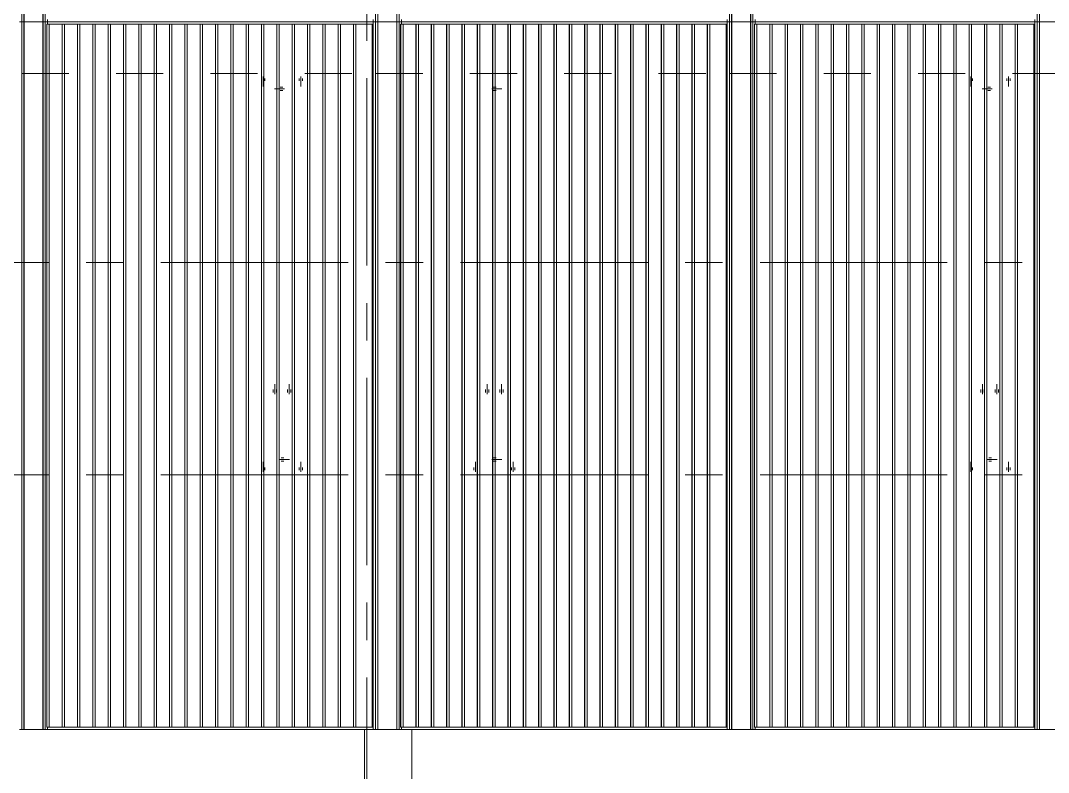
# Model space of a CAD drawing. Header units: millimetres. Extents: x -220592 to 404889, y -217665 to 38245.
# Drawn here: x -819.54 to -775.97, y -1504.52 to -1472.65 of the extents above; entities that cross this region are included whole.
import ezdxf

# ---------------------------------------------------------------- set-up
doc = ezdxf.new("R2010")
doc.units = ezdxf.units.MM
doc.linetypes.add('XKITLINE00', pattern=[0])
doc.linetypes.add('XKITLINE02', pattern=[4, 2, -2])
doc.layers.add('000 - 0_HIDE_OBJ_FRAMING_DEF_SUB_1', color=7, linetype='Continuous')
for name, color, linetype, lineweight in [('Bolt', 7, 'Continuous', 0), ('Part', 7, 'Continuous', 0), ('S-GRID', 7, 'Continuous', 0)]:
    doc.layers.add(name, color=color, linetype=linetype, lineweight=lineweight)

# ---------------------------------------------------------------- blocks, each defined once
blk = doc.blocks.new('*A5171')
at = {"layer": 'S-GRID', "color": 7, "linetype": 'XKITLINE00', "lineweight": 0}
for p, q in [((-15.182288, -73.823645), (-7.244788, -73.823645)), ((-5.657288, -73.823645), (-4.069788, -73.823645)), ((-2.482288, -73.823645), (5.455212, -73.823645)), ((7.042712, -73.823645), (8.630212, -73.823645)), ((10.217712, -73.823645), (18.155212, -73.823645)), ((19.742712, -73.823645), (21.330212, -73.823645)), ((22.917712, -73.823645), (30.855212, -73.823645)), ((32.442712, -73.823645), (34.030212, -73.823645))]:
    blk.add_line(p, q, dxfattribs=at)
blk = doc.blocks.new('*A5172')
at = {"layer": 'S-GRID', "color": 7, "linetype": 'XKITLINE00', "lineweight": 0}
for p, q in [((-15.182288, -82.823645), (-7.244788, -82.823645)), ((-5.657288, -82.823645), (-4.069788, -82.823645)), ((-2.482288, -82.823645), (5.455212, -82.823645)), ((7.042712, -82.823645), (8.630212, -82.823645)), ((10.217712, -82.823645), (18.155212, -82.823645)), ((19.742712, -82.823645), (21.330212, -82.823645)), ((22.917712, -82.823645), (30.855212, -82.823645)), ((32.442712, -82.823645), (34.030212, -82.823645))]:
    blk.add_line(p, q, dxfattribs=at)
blk = doc.blocks.new('*A5177')
at = {"layer": 'S-GRID', "color": 7, "linetype": 'XKITLINE00', "lineweight": 0}
for p, q in [((6.250232, -64.432145), (6.250232, -62.844645)), ((6.250232, -73.957145), (6.250232, -66.019645)), ((6.250232, -77.132145), (6.250232, -75.544645)), ((6.250232, -86.657145), (6.250232, -78.719645)), ((6.250232, -89.832145), (6.250232, -88.244645)), ((6.250232, -99.357145), (6.250232, -91.419645))]:
    blk.add_line(p, q, dxfattribs=at)
blk = doc.blocks.new('*A5187')
at = {"layer": 'Part', "color": 7, "linetype": 'XKITLINE00', "lineweight": 0}
for p, q in [((-8.384438, -82.823645), (-8.384195, -82.823645)), ((6.615562, -82.823645), (6.615805, -82.823645)), ((21.615562, -82.823645), (21.615805, -82.823645)), ((34.665362, -82.823645), (34.665605, -82.823645)), ((-8.384438, -85.323645), (-8.384195, -85.323645)), ((6.615562, -85.323645), (6.615805, -85.323645)), ((21.615562, -85.323645), (21.615805, -85.323645)), ((34.665362, -85.323645), (34.665605, -85.323645))]:
    blk.add_line(p, q, dxfattribs=at)
blk = doc.blocks.new('*A5188')
at = {"layer": '000 - 0_HIDE_OBJ_FRAMING_DEF_SUB_1', "color": 7, "linetype": 'XKITLINE02', "lineweight": 0}
for p, q in [((-23.3843, -65.823645), (-8.384438, -65.823645)), ((-8.384195, -65.823645), (6.615562, -65.823645)), ((6.615805, -65.823645), (21.615562, -65.823645)), ((21.615805, -65.823645), (34.665362, -65.823645)), ((34.665605, -65.823645), (47.400191, -65.823645))]:
    blk.add_line(p, q, dxfattribs=at)
at = {"layer": '000 - 0_HIDE_OBJ_FRAMING_DEF_SUB_1', "color": 7, "linetype": 'XKITLINE00', "lineweight": 0}
for p, q in [((-8.384438, -65.823645), (-8.384195, -65.823645)), ((6.615562, -65.823645), (6.615805, -65.823645)), ((21.615562, -65.823645), (21.615805, -65.823645)), ((34.665362, -65.823645), (34.665605, -65.823645))]:
    blk.add_line(p, q, dxfattribs=at)
blk = doc.blocks.new('*A5194')
at = {"layer": '000 - 0_HIDE_OBJ_FRAMING_DEF_SUB_1', "color": 7, "linetype": 'XKITLINE00', "lineweight": 0}
for p, q in [((6.150232, -124.823645), (6.150232, -93.623645)), ((8.150232, -124.823645), (8.150232, -93.623645))]:
    blk.add_line(p, q, dxfattribs=at)
blk = doc.blocks.new('*A5200')
at = {"layer": 'Part', "color": 7, "linetype": 'XKITLINE00', "lineweight": 0}
for p, q in [((-8.384438, -82.823645), (-8.384195, -82.823645)), ((6.615562, -82.823645), (6.615805, -82.823645)), ((21.615562, -82.823645), (21.615805, -82.823645)), ((34.665362, -82.823645), (34.665605, -82.823645)), ((-8.384438, -91.823645), (-8.384195, -91.823645)), ((6.615562, -91.823645), (6.615805, -91.823645)), ((21.615562, -91.823645), (21.615805, -91.823645)), ((34.665362, -91.823645), (34.665605, -91.823645))]:
    blk.add_line(p, q, dxfattribs=at)
blk = doc.blocks.new('*A5996')
at = {"layer": 'Part', "color": 7, "linetype": 'XKITLINE00', "lineweight": 0}
for p, q in [((-2.119649, -63.723645), (-1.467181, -63.723645)), ((-2.119649, -63.723645), (-2.119649, -93.523645)), ((-2.117181, -93.523645), (-2.117181, -63.723645)), ((-2.01803, -93.523645), (-2.01803, -63.723645)), ((-2.119649, -93.523645), (-1.469649, -93.523645))]:
    blk.add_line(p, q, dxfattribs=at)
blk = doc.blocks.new('*A5997')
at = {"layer": 'Part', "color": 7, "linetype": 'XKITLINE00', "lineweight": 0}
for p, q in [((-2.769649, -63.723645), (-2.117181, -63.723645)), ((-2.769649, -63.723645), (-2.769649, -93.523645)), ((-2.767181, -93.523645), (-2.767181, -63.723645)), ((-2.66803, -93.523645), (-2.66803, -63.723645)), ((-2.769649, -93.523645), (-2.119649, -93.523645))]:
    blk.add_line(p, q, dxfattribs=at)
blk = doc.blocks.new('*A5998')
at = {"layer": 'Part', "color": 7, "linetype": 'XKITLINE00', "lineweight": 0}
for p, q in [((-3.419649, -63.723645), (-2.767181, -63.723645)), ((-3.419649, -63.723645), (-3.419649, -93.523645)), ((-3.417181, -93.523645), (-3.417181, -63.723645)), ((-3.31803, -93.523645), (-3.31803, -63.723645)), ((-3.419649, -93.523645), (-2.769649, -93.523645))]:
    blk.add_line(p, q, dxfattribs=at)
blk = doc.blocks.new('*A5999')
at = {"layer": 'Part', "color": 7, "linetype": 'XKITLINE00', "lineweight": 0}
for p, q in [((-4.069649, -63.723645), (-3.417181, -63.723645)), ((-4.069649, -63.723645), (-4.069649, -93.523645)), ((-4.067181, -93.523645), (-4.067181, -63.723645)), ((-3.96803, -93.523645), (-3.96803, -63.723645)), ((-4.069649, -93.523645), (-3.419649, -93.523645))]:
    blk.add_line(p, q, dxfattribs=at)
blk = doc.blocks.new('*A6000')
at = {"layer": 'Part', "color": 7, "linetype": 'XKITLINE00', "lineweight": 0}
for p, q in [((-4.719649, -63.723645), (-4.067181, -63.723645)), ((-4.719649, -63.723645), (-4.719649, -93.523645)), ((-4.717181, -93.523645), (-4.717181, -63.723645)), ((-4.61803, -93.523645), (-4.61803, -63.723645)), ((-4.719649, -93.523645), (-4.069649, -93.523645))]:
    blk.add_line(p, q, dxfattribs=at)
blk = doc.blocks.new('*A6001')
at = {"layer": 'Part', "color": 7, "linetype": 'XKITLINE00', "lineweight": 0}
for p, q in [((-5.369649, -63.723645), (-4.717181, -63.723645)), ((-5.369649, -63.723645), (-5.369649, -93.523645)), ((-5.367181, -93.523645), (-5.367181, -63.723645)), ((-5.26803, -93.523645), (-5.26803, -63.723645)), ((-5.369649, -93.523645), (-4.719649, -93.523645))]:
    blk.add_line(p, q, dxfattribs=at)
blk = doc.blocks.new('*A6002')
at = {"layer": 'Part', "color": 7, "linetype": 'XKITLINE00', "lineweight": 0}
for p, q in [((-6.019649, -63.723645), (-5.367181, -63.723645)), ((-6.019649, -63.723645), (-6.019649, -93.523645)), ((-6.017181, -93.523645), (-6.017181, -63.723645)), ((-5.91803, -93.523645), (-5.91803, -63.723645)), ((-6.019649, -93.523645), (-5.369649, -93.523645))]:
    blk.add_line(p, q, dxfattribs=at)
blk = doc.blocks.new('*A6003')
at = {"layer": 'Part', "color": 7, "linetype": 'XKITLINE00', "lineweight": 0}
for p, q in [((-6.669649, -63.723645), (-6.017181, -63.723645)), ((-6.669649, -63.723645), (-6.669649, -93.523645)), ((-6.667181, -93.523645), (-6.667181, -63.723645)), ((-6.56803, -93.523645), (-6.56803, -63.723645)), ((-6.669649, -93.523645), (-6.019649, -93.523645))]:
    blk.add_line(p, q, dxfattribs=at)
blk = doc.blocks.new('*A6004')
at = {"layer": 'Part', "color": 7, "linetype": 'XKITLINE00', "lineweight": 0}
for p, q in [((-7.319649, -63.723645), (-6.667181, -63.723645)), ((-7.319649, -63.723645), (-7.319649, -93.523645)), ((-7.317181, -93.523645), (-7.317181, -63.723645)), ((-7.21803, -93.523645), (-7.21803, -63.723645)), ((-7.319649, -93.523645), (-6.669649, -93.523645))]:
    blk.add_line(p, q, dxfattribs=at)
blk = doc.blocks.new('*A6006')
at = {"layer": 'Part', "color": 7, "linetype": 'XKITLINE00', "lineweight": 0}
for p, q in [((-1.469649, -63.723645), (-0.817181, -63.723645)), ((-1.469649, -63.723645), (-1.469649, -93.523645)), ((-1.467181, -93.523645), (-1.467181, -63.723645)), ((-1.36803, -93.523645), (-1.36803, -63.723645)), ((-1.469649, -93.523645), (-0.819649, -93.523645))]:
    blk.add_line(p, q, dxfattribs=at)
blk = doc.blocks.new('*A6007')
at = {"layer": 'Part', "color": 7, "linetype": 'XKITLINE00', "lineweight": 0}
for p, q in [((-0.819649, -63.723645), (-0.167181, -63.723645)), ((-0.819649, -63.723645), (-0.819649, -93.523645)), ((-0.817181, -93.523645), (-0.817181, -63.723645)), ((-0.71803, -93.523645), (-0.71803, -63.723645)), ((-0.819649, -93.523645), (-0.169649, -93.523645))]:
    blk.add_line(p, q, dxfattribs=at)
blk = doc.blocks.new('*A6008')
at = {"layer": 'Part', "color": 7, "linetype": 'XKITLINE00', "lineweight": 0}
for p, q in [((-0.169649, -63.723645), (0.482819, -63.723645)), ((-0.169649, -63.723645), (-0.169649, -93.523645)), ((-0.167181, -93.523645), (-0.167181, -63.723645)), ((-0.06803, -93.523645), (-0.06803, -63.723645)), ((-0.169649, -93.523645), (0.480351, -93.523645))]:
    blk.add_line(p, q, dxfattribs=at)
blk = doc.blocks.new('*A6009')
at = {"layer": 'Part', "color": 7, "linetype": 'XKITLINE00', "lineweight": 0}
for p, q in [((0.480351, -63.723645), (1.132819, -63.723645)), ((0.480351, -63.723645), (0.480351, -93.523645)), ((0.482819, -93.523645), (0.482819, -63.723645)), ((0.58197, -93.523645), (0.58197, -63.723645)), ((0.480351, -93.523645), (1.130351, -93.523645))]:
    blk.add_line(p, q, dxfattribs=at)
blk = doc.blocks.new('*A6010')
at = {"layer": 'Part', "color": 7, "linetype": 'XKITLINE00', "lineweight": 0}
for p, q in [((1.130351, -63.723645), (1.782819, -63.723645)), ((1.130351, -63.723645), (1.130351, -93.523645)), ((1.132819, -93.523645), (1.132819, -63.723645)), ((1.23197, -93.523645), (1.23197, -63.723645)), ((1.130351, -93.523645), (1.780351, -93.523645))]:
    blk.add_line(p, q, dxfattribs=at)
blk = doc.blocks.new('*A6011')
at = {"layer": 'Part', "color": 7, "linetype": 'XKITLINE00', "lineweight": 0}
for p, q in [((1.780351, -63.723645), (2.432819, -63.723645)), ((1.780351, -63.723645), (1.780351, -93.523645)), ((1.782819, -93.523645), (1.782819, -63.723645)), ((1.88197, -93.523645), (1.88197, -63.723645)), ((1.780351, -93.523645), (2.430351, -93.523645))]:
    blk.add_line(p, q, dxfattribs=at)
blk = doc.blocks.new('*A6012')
at = {"layer": 'Part', "color": 7, "linetype": 'XKITLINE00', "lineweight": 0}
for p, q in [((2.430351, -63.723645), (3.082819, -63.723645)), ((2.430351, -63.723645), (2.430351, -93.523645)), ((2.432819, -93.523645), (2.432819, -63.723645)), ((2.53197, -93.523645), (2.53197, -63.723645)), ((2.430351, -93.523645), (3.080351, -93.523645))]:
    blk.add_line(p, q, dxfattribs=at)
blk = doc.blocks.new('*A6013')
at = {"layer": 'Part', "color": 7, "linetype": 'XKITLINE00', "lineweight": 0}
for p, q in [((3.080351, -63.723645), (3.732819, -63.723645)), ((3.080351, -63.723645), (3.080351, -93.523645)), ((3.082819, -93.523645), (3.082819, -63.723645)), ((3.18197, -93.523645), (3.18197, -63.723645)), ((3.080351, -93.523645), (3.730351, -93.523645))]:
    blk.add_line(p, q, dxfattribs=at)
blk = doc.blocks.new('*A6014')
at = {"layer": 'Part', "color": 7, "linetype": 'XKITLINE00', "lineweight": 0}
for p, q in [((3.730351, -63.723645), (4.382819, -63.723645)), ((3.730351, -63.723645), (3.730351, -93.523645)), ((3.732819, -93.523645), (3.732819, -63.723645)), ((3.83197, -93.523645), (3.83197, -63.723645)), ((3.730351, -93.523645), (4.380351, -93.523645))]:
    blk.add_line(p, q, dxfattribs=at)
blk = doc.blocks.new('*A6015')
at = {"layer": 'Part', "color": 7, "linetype": 'XKITLINE00', "lineweight": 0}
for p, q in [((4.380351, -63.723645), (5.032819, -63.723645)), ((4.380351, -63.723645), (4.380351, -93.523645)), ((4.382819, -93.523645), (4.382819, -63.723645)), ((4.48197, -93.523645), (4.48197, -63.723645)), ((4.380351, -93.523645), (5.030351, -93.523645))]:
    blk.add_line(p, q, dxfattribs=at)
blk = doc.blocks.new('*A6016')
at = {"layer": 'Part', "color": 7, "linetype": 'XKITLINE00', "lineweight": 0}
for p, q in [((5.030351, -63.723645), (5.682819, -63.723645)), ((5.030351, -63.723645), (5.030351, -93.523645)), ((5.032819, -93.523645), (5.032819, -63.723645)), ((5.13197, -93.523645), (5.13197, -63.723645)), ((5.030351, -93.523645), (5.680351, -93.523645))]:
    blk.add_line(p, q, dxfattribs=at)
blk = doc.blocks.new('*A6017')
at = {"layer": 'Part', "color": 7, "linetype": 'XKITLINE00', "lineweight": 0}
for p, q in [((-8.484438, -63.623645), (-7.284324, -63.623645)), ((-8.384438, -63.623645), (-8.384195, -63.623645)), ((-8.384438, -93.623645), (-8.384438, -63.623645)), ((-8.384195, -93.623645), (-8.384195, -63.623645)), ((-8.294195, -93.623645), (-8.294195, -63.623645)), ((-8.28864, -93.623645), (-8.28864, -63.623645)), ((-8.284957, -93.623645), (-8.284957, -63.623645)), ((-8.284211, -93.623645), (-8.284211, -63.623645)), ((-7.484197, -93.623645), (-7.484197, -63.623645)), ((-7.482511, -93.623645), (-7.482511, -63.623645)), ((-7.478022, -93.623645), (-7.478022, -63.623645)), ((-7.384195, -63.623645), (-7.384195, -93.623645)), ((-8.484438, -93.623645), (-7.284324, -93.623645)), ((-8.384195, -93.623645), (-8.384438, -93.623645))]:
    blk.add_line(p, q, dxfattribs=at)
blk = doc.blocks.new('*A6018')
at = {"layer": 'Part', "color": 7, "linetype": 'XKITLINE00', "lineweight": 0}
for p, q in [((5.680351, -63.723645), (6.478216, -63.723645)), ((5.680351, -93.523645), (5.680351, -63.723645)), ((5.682819, -93.523645), (5.682819, -63.723645)), ((5.78197, -93.523645), (5.78197, -63.723645)), ((6.478216, -93.523645), (6.478216, -63.723645)), ((6.478216, -63.723645), (6.484685, -63.723645)), ((6.484685, -93.523645), (6.484685, -63.723645)), ((6.484685, -63.723645), (6.518173, -63.723645)), ((6.518173, -93.523645), (6.518173, -63.723645)), ((6.478216, -93.523645), (5.680351, -93.523645)), ((6.484685, -93.523645), (6.478216, -93.523645)), ((6.484685, -93.523645), (6.518173, -93.523645))]:
    blk.add_line(p, q, dxfattribs=at)
blk = doc.blocks.new('*A6019')
at = {"layer": 'Part', "color": 7, "linetype": 'XKITLINE00', "lineweight": 0}
for p, q in [((22.680351, -63.723645), (23.332819, -63.723645)), ((22.680351, -63.723645), (22.680351, -93.523645)), ((22.682819, -93.523645), (22.682819, -63.723645)), ((22.78197, -93.523645), (22.78197, -63.723645)), ((22.680351, -93.523645), (23.330351, -93.523645))]:
    blk.add_line(p, q, dxfattribs=at)
blk = doc.blocks.new('*A6020')
at = {"layer": 'Part', "color": 7, "linetype": 'XKITLINE00', "lineweight": 0}
for p, q in [((23.330351, -63.723645), (23.982819, -63.723645)), ((23.330351, -63.723645), (23.330351, -93.523645)), ((23.332819, -93.523645), (23.332819, -63.723645)), ((23.43197, -93.523645), (23.43197, -63.723645)), ((23.330351, -93.523645), (23.980351, -93.523645))]:
    blk.add_line(p, q, dxfattribs=at)
blk = doc.blocks.new('*A6021')
at = {"layer": 'Part', "color": 7, "linetype": 'XKITLINE00', "lineweight": 0}
for p, q in [((23.980351, -63.723645), (24.632819, -63.723645)), ((23.980351, -63.723645), (23.980351, -93.523645)), ((23.982819, -93.523645), (23.982819, -63.723645)), ((24.08197, -93.523645), (24.08197, -63.723645)), ((23.980351, -93.523645), (24.630351, -93.523645))]:
    blk.add_line(p, q, dxfattribs=at)
blk = doc.blocks.new('*A6022')
at = {"layer": 'Part', "color": 7, "linetype": 'XKITLINE00', "lineweight": 0}
for p, q in [((24.630351, -63.723645), (25.282819, -63.723645)), ((24.630351, -63.723645), (24.630351, -93.523645)), ((24.632819, -93.523645), (24.632819, -63.723645)), ((24.73197, -93.523645), (24.73197, -63.723645)), ((24.630351, -93.523645), (25.280351, -93.523645))]:
    blk.add_line(p, q, dxfattribs=at)
blk = doc.blocks.new('*A6023')
at = {"layer": 'Part', "color": 7, "linetype": 'XKITLINE00', "lineweight": 0}
for p, q in [((25.280351, -63.723645), (25.932819, -63.723645)), ((25.280351, -63.723645), (25.280351, -93.523645)), ((25.282819, -93.523645), (25.282819, -63.723645)), ((25.38197, -93.523645), (25.38197, -63.723645)), ((25.280351, -93.523645), (25.930351, -93.523645))]:
    blk.add_line(p, q, dxfattribs=at)
blk = doc.blocks.new('*A6024')
at = {"layer": 'Part', "color": 7, "linetype": 'XKITLINE00', "lineweight": 0}
for p, q in [((25.930351, -63.723645), (26.582819, -63.723645)), ((25.930351, -63.723645), (25.930351, -93.523645)), ((25.932819, -93.523645), (25.932819, -63.723645)), ((26.03197, -93.523645), (26.03197, -63.723645)), ((25.930351, -93.523645), (26.580351, -93.523645))]:
    blk.add_line(p, q, dxfattribs=at)
blk = doc.blocks.new('*A6025')
at = {"layer": 'Part', "color": 7, "linetype": 'XKITLINE00', "lineweight": 0}
for p, q in [((26.580351, -63.723645), (27.232819, -63.723645)), ((26.580351, -63.723645), (26.580351, -93.523645)), ((26.582819, -93.523645), (26.582819, -63.723645)), ((26.68197, -93.523645), (26.68197, -63.723645)), ((26.580351, -93.523645), (27.230351, -93.523645))]:
    blk.add_line(p, q, dxfattribs=at)
blk = doc.blocks.new('*A6026')
at = {"layer": 'Part', "color": 7, "linetype": 'XKITLINE00', "lineweight": 0}
for p, q in [((27.230351, -63.723645), (27.882819, -63.723645)), ((27.230351, -63.723645), (27.230351, -93.523645)), ((27.232819, -93.523645), (27.232819, -63.723645)), ((27.33197, -93.523645), (27.33197, -63.723645)), ((27.230351, -93.523645), (27.880351, -93.523645))]:
    blk.add_line(p, q, dxfattribs=at)
blk = doc.blocks.new('*A6027')
at = {"layer": 'Part', "color": 7, "linetype": 'XKITLINE00', "lineweight": 0}
for p, q in [((27.880351, -63.723645), (28.532819, -63.723645)), ((27.880351, -63.723645), (27.880351, -93.523645)), ((27.882819, -93.523645), (27.882819, -63.723645)), ((27.98197, -93.523645), (27.98197, -63.723645)), ((27.880351, -93.523645), (28.530351, -93.523645))]:
    blk.add_line(p, q, dxfattribs=at)
blk = doc.blocks.new('*A6028')
at = {"layer": 'Part', "color": 7, "linetype": 'XKITLINE00', "lineweight": 0}
for p, q in [((21.515562, -63.623645), (22.715676, -63.623645)), ((21.615562, -63.623645), (21.615805, -63.623645)), ((21.615562, -93.623645), (21.615562, -63.623645)), ((21.615805, -93.623645), (21.615805, -63.623645)), ((21.705805, -93.623645), (21.705805, -63.623645)), ((21.71136, -93.623645), (21.71136, -63.623645)), ((21.715043, -93.623645), (21.715043, -63.623645)), ((21.715789, -93.623645), (21.715789, -63.623645)), ((22.515803, -93.623645), (22.515803, -63.623645)), ((22.517489, -93.623645), (22.517489, -63.623645)), ((22.521978, -93.623645), (22.521978, -63.623645)), ((22.615805, -63.623645), (22.615805, -93.623645)), ((21.515562, -93.623645), (22.715676, -93.623645)), ((21.615805, -93.623645), (21.615562, -93.623645))]:
    blk.add_line(p, q, dxfattribs=at)
blk = doc.blocks.new('*A6029')
at = {"layer": 'Part', "color": 7, "linetype": 'XKITLINE00', "lineweight": 0}
for p, q in [((7.680351, -63.723645), (8.332819, -63.723645)), ((7.680351, -63.723645), (7.680351, -93.523645)), ((7.682819, -93.523645), (7.682819, -63.723645)), ((7.78197, -93.523645), (7.78197, -63.723645)), ((7.680351, -93.523645), (8.330351, -93.523645))]:
    blk.add_line(p, q, dxfattribs=at)
blk = doc.blocks.new('*A6030')
at = {"layer": 'Part', "color": 7, "linetype": 'XKITLINE00', "lineweight": 0}
for p, q in [((8.330351, -63.723645), (8.982819, -63.723645)), ((8.330351, -63.723645), (8.330351, -93.523645)), ((8.332819, -93.523645), (8.332819, -63.723645)), ((8.43197, -93.523645), (8.43197, -63.723645)), ((8.330351, -93.523645), (8.980351, -93.523645))]:
    blk.add_line(p, q, dxfattribs=at)
blk = doc.blocks.new('*A6031')
at = {"layer": 'Part', "color": 7, "linetype": 'XKITLINE00', "lineweight": 0}
for p, q in [((8.980351, -63.723645), (9.632819, -63.723645)), ((8.980351, -63.723645), (8.980351, -93.523645)), ((8.982819, -93.523645), (8.982819, -63.723645)), ((9.08197, -93.523645), (9.08197, -63.723645)), ((8.980351, -93.523645), (9.630351, -93.523645))]:
    blk.add_line(p, q, dxfattribs=at)
blk = doc.blocks.new('*A6032')
at = {"layer": 'Part', "color": 7, "linetype": 'XKITLINE00', "lineweight": 0}
for p, q in [((9.630351, -63.723645), (10.282819, -63.723645)), ((9.630351, -63.723645), (9.630351, -93.523645)), ((9.632819, -93.523645), (9.632819, -63.723645)), ((9.73197, -93.523645), (9.73197, -63.723645)), ((9.630351, -93.523645), (10.280351, -93.523645))]:
    blk.add_line(p, q, dxfattribs=at)
blk = doc.blocks.new('*A6033')
at = {"layer": 'Part', "color": 7, "linetype": 'XKITLINE00', "lineweight": 0}
for p, q in [((10.280351, -63.723645), (10.932819, -63.723645)), ((10.280351, -63.723645), (10.280351, -93.523645)), ((10.282819, -93.523645), (10.282819, -63.723645)), ((10.38197, -93.523645), (10.38197, -63.723645)), ((10.280351, -93.523645), (10.930351, -93.523645))]:
    blk.add_line(p, q, dxfattribs=at)
blk = doc.blocks.new('*A6034')
at = {"layer": 'Part', "color": 7, "linetype": 'XKITLINE00', "lineweight": 0}
for p, q in [((10.930351, -63.723645), (11.582819, -63.723645)), ((10.930351, -63.723645), (10.930351, -93.523645)), ((10.932819, -93.523645), (10.932819, -63.723645)), ((11.03197, -93.523645), (11.03197, -63.723645)), ((10.930351, -93.523645), (11.580351, -93.523645))]:
    blk.add_line(p, q, dxfattribs=at)
blk = doc.blocks.new('*A6035')
at = {"layer": 'Part', "color": 7, "linetype": 'XKITLINE00', "lineweight": 0}
for p, q in [((11.580351, -63.723645), (12.232819, -63.723645)), ((11.580351, -63.723645), (11.580351, -93.523645)), ((11.582819, -93.523645), (11.582819, -63.723645)), ((11.68197, -93.523645), (11.68197, -63.723645)), ((11.580351, -93.523645), (12.230351, -93.523645))]:
    blk.add_line(p, q, dxfattribs=at)
blk = doc.blocks.new('*A6036')
at = {"layer": 'Part', "color": 7, "linetype": 'XKITLINE00', "lineweight": 0}
for p, q in [((12.230351, -63.723645), (12.882819, -63.723645)), ((12.230351, -63.723645), (12.230351, -93.523645)), ((12.232819, -93.523645), (12.232819, -63.723645)), ((12.33197, -93.523645), (12.33197, -63.723645)), ((12.230351, -93.523645), (12.880351, -93.523645))]:
    blk.add_line(p, q, dxfattribs=at)
blk = doc.blocks.new('*A6037')
at = {"layer": 'Part', "color": 7, "linetype": 'XKITLINE00', "lineweight": 0}
for p, q in [((12.880351, -63.723645), (13.532819, -63.723645)), ((12.880351, -63.723645), (12.880351, -93.523645)), ((12.882819, -93.523645), (12.882819, -63.723645)), ((12.98197, -93.523645), (12.98197, -63.723645)), ((12.880351, -93.523645), (13.530351, -93.523645))]:
    blk.add_line(p, q, dxfattribs=at)
blk = doc.blocks.new('*A6038')
at = {"layer": 'Part', "color": 7, "linetype": 'XKITLINE00', "lineweight": 0}
for p, q in [((13.530351, -63.723645), (14.182819, -63.723645)), ((13.530351, -63.723645), (13.530351, -93.523645)), ((13.532819, -93.523645), (13.532819, -63.723645)), ((13.63197, -93.523645), (13.63197, -63.723645)), ((13.530351, -93.523645), (14.180351, -93.523645))]:
    blk.add_line(p, q, dxfattribs=at)
blk = doc.blocks.new('*A6039')
at = {"layer": 'Part', "color": 7, "linetype": 'XKITLINE00', "lineweight": 0}
for p, q in [((14.180351, -63.723645), (14.832819, -63.723645)), ((14.180351, -63.723645), (14.180351, -93.523645)), ((14.182819, -93.523645), (14.182819, -63.723645)), ((14.28197, -93.523645), (14.28197, -63.723645)), ((14.180351, -93.523645), (14.830351, -93.523645))]:
    blk.add_line(p, q, dxfattribs=at)
blk = doc.blocks.new('*A6040')
at = {"layer": 'Part', "color": 7, "linetype": 'XKITLINE00', "lineweight": 0}
for p, q in [((14.830351, -63.723645), (15.482819, -63.723645)), ((14.830351, -63.723645), (14.830351, -93.523645)), ((14.832819, -93.523645), (14.832819, -63.723645)), ((14.93197, -93.523645), (14.93197, -63.723645)), ((14.830351, -93.523645), (15.480351, -93.523645))]:
    blk.add_line(p, q, dxfattribs=at)
blk = doc.blocks.new('*A6041')
at = {"layer": 'Part', "color": 7, "linetype": 'XKITLINE00', "lineweight": 0}
for p, q in [((15.480351, -63.723645), (16.132819, -63.723645)), ((15.480351, -63.723645), (15.480351, -93.523645)), ((15.482819, -93.523645), (15.482819, -63.723645)), ((15.58197, -93.523645), (15.58197, -63.723645)), ((15.480351, -93.523645), (16.130351, -93.523645))]:
    blk.add_line(p, q, dxfattribs=at)
blk = doc.blocks.new('*A6042')
at = {"layer": 'Part', "color": 7, "linetype": 'XKITLINE00', "lineweight": 0}
for p, q in [((16.130351, -63.723645), (16.782819, -63.723645)), ((16.130351, -63.723645), (16.130351, -93.523645)), ((16.132819, -93.523645), (16.132819, -63.723645)), ((16.23197, -93.523645), (16.23197, -63.723645)), ((16.130351, -93.523645), (16.780351, -93.523645))]:
    blk.add_line(p, q, dxfattribs=at)
blk = doc.blocks.new('*A6043')
at = {"layer": 'Part', "color": 7, "linetype": 'XKITLINE00', "lineweight": 0}
for p, q in [((16.780351, -63.723645), (17.432819, -63.723645)), ((16.780351, -63.723645), (16.780351, -93.523645)), ((16.782819, -93.523645), (16.782819, -63.723645)), ((16.88197, -93.523645), (16.88197, -63.723645)), ((16.780351, -93.523645), (17.430351, -93.523645))]:
    blk.add_line(p, q, dxfattribs=at)
blk = doc.blocks.new('*A6044')
at = {"layer": 'Part', "color": 7, "linetype": 'XKITLINE00', "lineweight": 0}
for p, q in [((17.430351, -63.723645), (18.082819, -63.723645)), ((17.430351, -63.723645), (17.430351, -93.523645)), ((17.432819, -93.523645), (17.432819, -63.723645)), ((17.53197, -93.523645), (17.53197, -63.723645)), ((17.430351, -93.523645), (18.080351, -93.523645))]:
    blk.add_line(p, q, dxfattribs=at)
blk = doc.blocks.new('*A6045')
at = {"layer": 'Part', "color": 7, "linetype": 'XKITLINE00', "lineweight": 0}
for p, q in [((18.080351, -63.723645), (18.732819, -63.723645)), ((18.080351, -63.723645), (18.080351, -93.523645)), ((18.082819, -93.523645), (18.082819, -63.723645)), ((18.18197, -93.523645), (18.18197, -63.723645)), ((18.080351, -93.523645), (18.730351, -93.523645))]:
    blk.add_line(p, q, dxfattribs=at)
blk = doc.blocks.new('*A6046')
at = {"layer": 'Part', "color": 7, "linetype": 'XKITLINE00', "lineweight": 0}
for p, q in [((18.730351, -63.723645), (19.382819, -63.723645)), ((18.730351, -63.723645), (18.730351, -93.523645)), ((18.732819, -93.523645), (18.732819, -63.723645)), ((18.83197, -93.523645), (18.83197, -63.723645)), ((18.730351, -93.523645), (19.380351, -93.523645))]:
    blk.add_line(p, q, dxfattribs=at)
blk = doc.blocks.new('*A6047')
at = {"layer": 'Part', "color": 7, "linetype": 'XKITLINE00', "lineweight": 0}
for p, q in [((19.380351, -63.723645), (20.032819, -63.723645)), ((19.380351, -63.723645), (19.380351, -93.523645)), ((19.382819, -93.523645), (19.382819, -63.723645)), ((19.48197, -93.523645), (19.48197, -63.723645)), ((19.380351, -93.523645), (20.030351, -93.523645))]:
    blk.add_line(p, q, dxfattribs=at)
blk = doc.blocks.new('*A6048')
at = {"layer": 'Part', "color": 7, "linetype": 'XKITLINE00', "lineweight": 0}
for p, q in [((20.030351, -63.723645), (20.682819, -63.723645)), ((20.030351, -63.723645), (20.030351, -93.523645)), ((20.032819, -93.523645), (20.032819, -63.723645)), ((20.13197, -93.523645), (20.13197, -63.723645)), ((20.030351, -93.523645), (20.680351, -93.523645))]:
    blk.add_line(p, q, dxfattribs=at)
blk = doc.blocks.new('*A6049')
at = {"layer": 'Part', "color": 7, "linetype": 'XKITLINE00', "lineweight": 0}
for p, q in [((6.515562, -63.623645), (7.715676, -63.623645)), ((6.615562, -63.623645), (6.615805, -63.623645)), ((6.615562, -93.623645), (6.615562, -63.623645)), ((6.615805, -93.623645), (6.615805, -63.623645)), ((6.705805, -93.623645), (6.705805, -63.623645)), ((6.71136, -93.623645), (6.71136, -63.623645)), ((6.715043, -93.623645), (6.715043, -63.623645)), ((6.715789, -93.623645), (6.715789, -63.623645)), ((7.515803, -93.623645), (7.515803, -63.623645)), ((7.517489, -93.623645), (7.517489, -63.623645)), ((7.521978, -93.623645), (7.521978, -63.623645)), ((7.615805, -63.623645), (7.615805, -93.623645)), ((6.515562, -93.623645), (7.715676, -93.623645)), ((6.615805, -93.623645), (6.615562, -93.623645))]:
    blk.add_line(p, q, dxfattribs=at)
blk = doc.blocks.new('*A6050')
at = {"layer": 'Part', "color": 7, "linetype": 'XKITLINE00', "lineweight": 0}
for p, q in [((20.680351, -63.723645), (21.478216, -63.723645)), ((20.680351, -93.523645), (20.680351, -63.723645)), ((20.682819, -93.523645), (20.682819, -63.723645)), ((20.78197, -93.523645), (20.78197, -63.723645)), ((21.478216, -93.523645), (21.478216, -63.723645)), ((21.478216, -63.723645), (21.484685, -63.723645)), ((21.484685, -93.523645), (21.484685, -63.723645)), ((21.484685, -63.723645), (21.518173, -63.723645)), ((21.518173, -93.523645), (21.518173, -63.723645)), ((21.478216, -93.523645), (20.680351, -93.523645)), ((21.484685, -93.523645), (21.478216, -93.523645)), ((21.484685, -93.523645), (21.518173, -93.523645))]:
    blk.add_line(p, q, dxfattribs=at)
blk = doc.blocks.new('*A6052')
at = {"layer": 'Part', "color": 7, "linetype": 'XKITLINE00', "lineweight": 0}
for p, q in [((33.730351, -63.723645), (34.528216, -63.723645)), ((33.730351, -93.523645), (33.730351, -63.723645)), ((33.732819, -93.523645), (33.732819, -63.723645)), ((33.83197, -93.523645), (33.83197, -63.723645)), ((34.528216, -93.523645), (34.528216, -63.723645)), ((34.528216, -63.723645), (34.534685, -63.723645)), ((34.534685, -93.523645), (34.534685, -63.723645)), ((34.534685, -63.723645), (34.568173, -63.723645)), ((34.568173, -93.523645), (34.568173, -63.723645)), ((34.528216, -93.523645), (33.730351, -93.523645)), ((34.534685, -93.523645), (34.528216, -93.523645)), ((34.534685, -93.523645), (34.568173, -93.523645))]:
    blk.add_line(p, q, dxfattribs=at)
blk = doc.blocks.new('*A6053')
at = {"layer": 'Part', "color": 7, "linetype": 'XKITLINE00', "lineweight": 0}
for p, q in [((33.080351, -63.723645), (33.732819, -63.723645)), ((33.080351, -63.723645), (33.080351, -93.523645)), ((33.082819, -93.523645), (33.082819, -63.723645)), ((33.18197, -93.523645), (33.18197, -63.723645)), ((33.080351, -93.523645), (33.730351, -93.523645))]:
    blk.add_line(p, q, dxfattribs=at)
blk = doc.blocks.new('*A6054')
at = {"layer": 'Part', "color": 7, "linetype": 'XKITLINE00', "lineweight": 0}
for p, q in [((32.430351, -63.723645), (33.082819, -63.723645)), ((32.430351, -63.723645), (32.430351, -93.523645)), ((32.432819, -93.523645), (32.432819, -63.723645)), ((32.53197, -93.523645), (32.53197, -63.723645)), ((32.430351, -93.523645), (33.080351, -93.523645))]:
    blk.add_line(p, q, dxfattribs=at)
blk = doc.blocks.new('*A6055')
at = {"layer": 'Part', "color": 7, "linetype": 'XKITLINE00', "lineweight": 0}
for p, q in [((31.780351, -63.723645), (32.432819, -63.723645)), ((31.780351, -63.723645), (31.780351, -93.523645)), ((31.782819, -93.523645), (31.782819, -63.723645)), ((31.88197, -93.523645), (31.88197, -63.723645)), ((31.780351, -93.523645), (32.430351, -93.523645))]:
    blk.add_line(p, q, dxfattribs=at)
blk = doc.blocks.new('*A6056')
at = {"layer": 'Part', "color": 7, "linetype": 'XKITLINE00', "lineweight": 0}
for p, q in [((31.130351, -63.723645), (31.782819, -63.723645)), ((31.130351, -63.723645), (31.130351, -93.523645)), ((31.132819, -93.523645), (31.132819, -63.723645)), ((31.23197, -93.523645), (31.23197, -63.723645)), ((31.130351, -93.523645), (31.780351, -93.523645))]:
    blk.add_line(p, q, dxfattribs=at)
blk = doc.blocks.new('*A6057')
at = {"layer": 'Part', "color": 7, "linetype": 'XKITLINE00', "lineweight": 0}
for p, q in [((30.480351, -63.723645), (31.132819, -63.723645)), ((30.480351, -63.723645), (30.480351, -93.523645)), ((30.482819, -93.523645), (30.482819, -63.723645)), ((30.58197, -93.523645), (30.58197, -63.723645)), ((30.480351, -93.523645), (31.130351, -93.523645))]:
    blk.add_line(p, q, dxfattribs=at)
blk = doc.blocks.new('*A6058')
at = {"layer": 'Part', "color": 7, "linetype": 'XKITLINE00', "lineweight": 0}
for p, q in [((29.830351, -63.723645), (30.482819, -63.723645)), ((29.830351, -63.723645), (29.830351, -93.523645)), ((29.832819, -93.523645), (29.832819, -63.723645)), ((29.93197, -93.523645), (29.93197, -63.723645)), ((29.830351, -93.523645), (30.480351, -93.523645))]:
    blk.add_line(p, q, dxfattribs=at)
blk = doc.blocks.new('*A6059')
at = {"layer": 'Part', "color": 7, "linetype": 'XKITLINE00', "lineweight": 0}
for p, q in [((29.180351, -63.723645), (29.832819, -63.723645)), ((29.180351, -63.723645), (29.180351, -93.523645)), ((29.182819, -93.523645), (29.182819, -63.723645)), ((29.28197, -93.523645), (29.28197, -63.723645)), ((29.180351, -93.523645), (29.830351, -93.523645))]:
    blk.add_line(p, q, dxfattribs=at)
blk = doc.blocks.new('*A6060')
at = {"layer": 'Part', "color": 7, "linetype": 'XKITLINE00', "lineweight": 0}
for p, q in [((28.530351, -63.723645), (29.182819, -63.723645)), ((28.530351, -63.723645), (28.530351, -93.523645)), ((28.532819, -93.523645), (28.532819, -63.723645)), ((28.63197, -93.523645), (28.63197, -63.723645)), ((28.530351, -93.523645), (29.180351, -93.523645))]:
    blk.add_line(p, q, dxfattribs=at)
blk = doc.blocks.new('*A6061')
at = {"layer": 'Part', "color": 7, "linetype": 'XKITLINE00', "lineweight": 0}
for p, q in [((34.565562, -63.623645), (35.900232, -63.623645)), ((34.665362, -63.623645), (34.665605, -63.623645)), ((34.665362, -93.623645), (34.665362, -63.623645)), ((34.665605, -93.623645), (34.665605, -63.623645)), ((34.755605, -93.623645), (34.755605, -63.623645)), ((34.76116, -93.623645), (34.76116, -63.623645)), ((34.764843, -93.623645), (34.764843, -63.623645)), ((34.765589, -93.623645), (34.765589, -63.623645)), ((35.565603, -93.623645), (35.565603, -63.623645)), ((35.567289, -93.623645), (35.567289, -63.623645)), ((35.571778, -93.623645), (35.571778, -63.623645)), ((35.665605, -93.623645), (35.665605, -63.623645)), ((35.915362, -63.623645), (35.915362, -63.823645)), ((34.565562, -93.623645), (35.900232, -93.623645)), ((34.665605, -93.623645), (34.665362, -93.623645))]:
    blk.add_line(p, q, dxfattribs=at)
blk = doc.blocks.new('*A6112')
at = {"layer": 'Part', "color": 7, "linetype": 'XKITLINE00', "lineweight": 0}
for p, q in [((-8.384438, -78.623645), (-8.384195, -78.623645)), ((-8.384438, -79.273645), (-8.384195, -79.273645))]:
    blk.add_line(p, q, dxfattribs=at)
blk = doc.blocks.new('*A6113')
at = {"layer": 'Part', "color": 7, "linetype": 'XKITLINE00', "lineweight": 0}
for p, q in [((21.615562, -78.623645), (21.615805, -78.623645)), ((34.665362, -78.623645), (34.665605, -78.623645)), ((21.615562, -79.273645), (21.615805, -79.273645)), ((34.665362, -79.273645), (34.665605, -79.273645))]:
    blk.add_line(p, q, dxfattribs=at)
blk = doc.blocks.new('*A6114')
at = {"layer": 'Part', "color": 7, "linetype": 'XKITLINE00', "lineweight": 0}
for p, q in [((-7.284324, -93.623645), (-7.284324, -93.523645)), ((6.515562, -93.623645), (-7.284324, -93.623645)), ((6.515562, -93.523645), (6.515562, -93.623645))]:
    blk.add_line(p, q, dxfattribs=at)
blk = doc.blocks.new('*A6115')
at = {"layer": 'Bolt', "color": 7, "linetype": 'XKITLINE02', "lineweight": 0}
for p, q in [((1.850232, -82.702845), (1.850232, -82.273645)), ((3.450232, -82.702845), (3.450232, -82.273645)), ((1.780232, -82.623645), (1.780232, -82.523645)), ((1.920232, -82.623645), (1.920232, -82.523645)), ((3.380232, -82.623645), (3.380232, -82.523645)), ((3.520232, -82.623645), (3.520232, -82.523645))]:
    blk.add_line(p, q, dxfattribs=at)
blk = doc.blocks.new('*A6116')
at = {"layer": 'Bolt', "color": 7, "linetype": 'XKITLINE02', "lineweight": 0}
for p, q in [((2.280232, -79.273645), (2.280232, -79.213645)), ((2.280232, -79.333645), (2.280232, -79.273645)), ((2.350232, -79.412845), (2.350232, -78.983645)), ((2.420232, -79.273645), (2.420232, -79.213645)), ((2.420232, -79.333645), (2.420232, -79.273645)), ((2.880232, -79.273645), (2.880232, -79.213645)), ((2.880232, -79.333645), (2.880232, -79.273645)), ((2.950232, -79.412845), (2.950232, -78.983645)), ((3.020232, -79.273645), (3.020232, -79.213645)), ((3.020232, -79.333645), (3.020232, -79.273645))]:
    blk.add_line(p, q, dxfattribs=at)
blk = doc.blocks.new('*A6117')
at = {"layer": 'Bolt', "color": 7, "linetype": 'XKITLINE02', "lineweight": 0}
for p, q in [((2.541032, -82.173645), (2.970232, -82.173645)), ((2.620232, -82.103645), (2.680232, -82.103645)), ((2.620232, -82.243645), (2.680232, -82.243645)), ((2.680232, -82.103645), (2.730232, -82.103645)), ((2.680232, -82.243645), (2.730232, -82.243645))]:
    blk.add_line(p, q, dxfattribs=at)
blk = doc.blocks.new('*A6118')
at = {"layer": 'Part', "color": 7, "linetype": 'XKITLINE00', "lineweight": 0}
for p, q in [((7.715676, -93.623645), (7.715676, -93.523645)), ((21.515562, -93.623645), (7.715676, -93.623645)), ((21.515562, -93.523645), (21.515562, -93.623645))]:
    blk.add_line(p, q, dxfattribs=at)
blk = doc.blocks.new('*A6119')
at = {"layer": 'Bolt', "color": 7, "linetype": 'XKITLINE02', "lineweight": 0}
for p, q in [((10.850232, -82.702845), (10.850232, -82.273645)), ((12.450232, -82.702845), (12.450232, -82.273645)), ((10.780232, -82.623645), (10.780232, -82.523645)), ((10.920232, -82.623645), (10.920232, -82.523645)), ((12.380232, -82.623645), (12.380232, -82.523645)), ((12.520232, -82.623645), (12.520232, -82.523645))]:
    blk.add_line(p, q, dxfattribs=at)
blk = doc.blocks.new('*A6120')
at = {"layer": 'Bolt', "color": 7, "linetype": 'XKITLINE02', "lineweight": 0}
for p, q in [((11.280232, -79.273645), (11.280232, -79.213645)), ((11.280232, -79.333645), (11.280232, -79.273645)), ((11.350232, -79.412845), (11.350232, -78.983645)), ((11.420232, -79.273645), (11.420232, -79.213645)), ((11.420232, -79.333645), (11.420232, -79.273645)), ((11.880232, -79.273645), (11.880232, -79.213645)), ((11.880232, -79.333645), (11.880232, -79.273645)), ((11.950232, -79.412845), (11.950232, -78.983645)), ((12.020232, -79.273645), (12.020232, -79.213645)), ((12.020232, -79.333645), (12.020232, -79.273645))]:
    blk.add_line(p, q, dxfattribs=at)
blk = doc.blocks.new('*A6121')
at = {"layer": 'Bolt', "color": 7, "linetype": 'XKITLINE02', "lineweight": 0}
for p, q in [((11.541032, -82.173645), (11.970232, -82.173645)), ((11.620232, -82.103645), (11.680232, -82.103645)), ((11.620232, -82.243645), (11.680232, -82.243645)), ((11.680232, -82.103645), (11.730232, -82.103645)), ((11.680232, -82.243645), (11.730232, -82.243645))]:
    blk.add_line(p, q, dxfattribs=at)
blk = doc.blocks.new('*A6122')
at = {"layer": 'Part', "color": 7, "linetype": 'XKITLINE00', "lineweight": 0}
for p, q in [((22.715676, -93.623645), (22.715676, -93.523645)), ((34.565562, -93.623645), (22.715676, -93.623645)), ((34.565562, -93.523645), (34.565562, -93.623645))]:
    blk.add_line(p, q, dxfattribs=at)
blk = doc.blocks.new('*A6123')
at = {"layer": 'Bolt', "color": 7, "linetype": 'XKITLINE02', "lineweight": 0}
for p, q in [((31.850232, -82.702845), (31.850232, -82.273645)), ((33.450232, -82.702845), (33.450232, -82.273645)), ((31.780232, -82.623645), (31.780232, -82.523645)), ((31.920232, -82.623645), (31.920232, -82.523645)), ((33.380232, -82.623645), (33.380232, -82.523645)), ((33.520232, -82.623645), (33.520232, -82.523645))]:
    blk.add_line(p, q, dxfattribs=at)
blk = doc.blocks.new('*A6124')
at = {"layer": 'Bolt', "color": 7, "linetype": 'XKITLINE02', "lineweight": 0}
for p, q in [((32.280232, -79.273645), (32.280232, -79.213645)), ((32.280232, -79.333645), (32.280232, -79.273645)), ((32.350232, -79.412845), (32.350232, -78.983645)), ((32.420232, -79.273645), (32.420232, -79.213645)), ((32.420232, -79.333645), (32.420232, -79.273645)), ((32.880232, -79.273645), (32.880232, -79.213645)), ((32.880232, -79.333645), (32.880232, -79.273645)), ((32.950232, -79.412845), (32.950232, -78.983645)), ((33.020232, -79.273645), (33.020232, -79.213645)), ((33.020232, -79.333645), (33.020232, -79.273645))]:
    blk.add_line(p, q, dxfattribs=at)
blk = doc.blocks.new('*A6125')
at = {"layer": 'Bolt', "color": 7, "linetype": 'XKITLINE02', "lineweight": 0}
for p, q in [((32.541032, -82.173645), (32.970232, -82.173645)), ((32.620232, -82.103645), (32.680232, -82.103645)), ((32.620232, -82.243645), (32.680232, -82.243645)), ((32.680232, -82.103645), (32.730232, -82.103645)), ((32.680232, -82.243645), (32.730232, -82.243645))]:
    blk.add_line(p, q, dxfattribs=at)
blk = doc.blocks.new('*A6187')
at = {"layer": 'Part', "color": 7, "linetype": 'XKITLINE00', "lineweight": 0}
for p, q in [((34.665362, -33.623645), (34.6655, -33.623645)), ((34.665362, -63.623645), (34.665362, -33.623645)), ((34.665605, -63.623645), (34.665605, -33.623645)), ((34.755605, -33.623645), (34.761055, -33.623645)), ((34.755605, -63.623645), (34.755605, -33.623645)), ((34.76116, -33.623645), (34.764843, -33.623645)), ((34.76116, -63.623645), (34.76116, -33.623645)), ((34.764843, -33.623645), (34.765589, -33.623645)), ((34.765589, -33.623645), (34.764843, -33.623645)), ((34.764843, -63.623645), (34.764843, -33.623645)), ((34.765589, -63.623645), (34.765589, -33.623645)), ((35.565603, -33.623645), (35.567185, -33.623645)), ((35.565603, -63.623645), (35.565603, -33.623645)), ((35.567289, -33.623645), (35.571673, -33.623645)), ((35.567289, -63.623645), (35.567289, -33.623645)), ((35.571673, -33.623645), (35.571778, -33.623645)), ((35.571778, -63.623645), (35.571778, -33.623645)), ((35.665605, -63.623645), (35.665605, -33.623645)), ((35.915362, -33.623645), (35.915362, -33.823645)), ((34.565562, -63.623645), (35.900232, -63.623645)), ((34.665605, -63.623645), (34.665362, -63.623645))]:
    blk.add_line(p, q, dxfattribs=at)
blk = doc.blocks.new('*A6208')
at = {"layer": 'Part', "color": 7, "linetype": 'XKITLINE00', "lineweight": 0}
for p, q in [((7.715676, -63.623645), (7.715676, -63.523645)), ((21.515562, -63.523645), (21.515562, -63.623645)), ((21.515562, -63.623645), (7.715676, -63.623645))]:
    blk.add_line(p, q, dxfattribs=at)
blk = doc.blocks.new('*A6209')
at = {"layer": 'Part', "color": 7, "linetype": 'XKITLINE00', "lineweight": 0}
for p, q in [((21.515562, -63.623645), (7.715676, -63.623645)), ((7.715676, -63.623645), (7.715676, -63.723645)), ((21.515562, -63.723645), (21.515562, -63.623645))]:
    blk.add_line(p, q, dxfattribs=at)
blk = doc.blocks.new('*A6233')
at = {"layer": 'Part', "color": 7, "linetype": 'XKITLINE00', "lineweight": 0}
for p, q in [((-8.384438, -33.623645), (-8.3843, -33.623645)), ((-8.384438, -63.623645), (-8.384438, -33.623645)), ((-8.384195, -63.623645), (-8.384195, -33.623645)), ((-8.294195, -33.623645), (-8.288745, -33.623645)), ((-8.294195, -63.623645), (-8.294195, -33.623645)), ((-8.28864, -33.623645), (-8.284957, -33.623645)), ((-8.28864, -63.623645), (-8.28864, -33.623645)), ((-8.284957, -33.623645), (-8.284211, -33.623645)), ((-8.284211, -33.623645), (-8.284957, -33.623645)), ((-8.284957, -63.623645), (-8.284957, -33.623645)), ((-8.284211, -63.623645), (-8.284211, -33.623645)), ((-7.48345, -33.623645), (-7.484197, -33.623645)), ((-7.484197, -33.623645), (-7.482615, -33.623645)), ((-7.484197, -63.623645), (-7.484197, -33.623645)), ((-7.482615, -33.623645), (-7.48345, -33.623645)), ((-7.482511, -33.623645), (-7.478127, -33.623645)), ((-7.482511, -63.623645), (-7.482511, -33.623645)), ((-7.478127, -33.623645), (-7.478022, -33.623645)), ((-7.478022, -63.623645), (-7.478022, -33.623645)), ((-7.384195, -33.623645), (-7.384195, -63.623645)), ((-8.484438, -63.623645), (-7.284324, -63.623645)), ((-8.384195, -63.623645), (-8.384438, -63.623645))]:
    blk.add_line(p, q, dxfattribs=at)
blk = doc.blocks.new('*A6256')
at = {"layer": 'Part', "color": 7, "linetype": 'XKITLINE00', "lineweight": 0}
for p, q in [((21.615562, -33.623645), (21.6157, -33.623645)), ((21.615562, -63.623645), (21.615562, -33.623645)), ((21.615805, -63.623645), (21.615805, -33.623645)), ((21.705805, -33.623645), (21.711255, -33.623645)), ((21.705805, -63.623645), (21.705805, -33.623645)), ((21.71136, -33.623645), (21.715043, -33.623645)), ((21.71136, -63.623645), (21.71136, -33.623645)), ((21.715043, -33.623645), (21.715789, -33.623645)), ((21.715789, -33.623645), (21.715043, -33.623645)), ((21.715043, -63.623645), (21.715043, -33.623645)), ((21.715789, -63.623645), (21.715789, -33.623645)), ((22.51655, -33.623645), (22.515803, -33.623645)), ((22.515803, -33.623645), (22.517385, -33.623645)), ((22.515803, -63.623645), (22.515803, -33.623645)), ((22.517385, -33.623645), (22.51655, -33.623645)), ((22.517489, -33.623645), (22.521873, -33.623645)), ((22.517489, -63.623645), (22.517489, -33.623645)), ((22.521873, -33.623645), (22.521978, -33.623645)), ((22.521978, -63.623645), (22.521978, -33.623645)), ((22.615805, -33.623645), (22.615805, -63.623645)), ((21.515562, -63.623645), (22.715676, -63.623645)), ((21.615805, -63.623645), (21.615562, -63.623645))]:
    blk.add_line(p, q, dxfattribs=at)
blk = doc.blocks.new('*A6257')
at = {"layer": 'Part', "color": 7, "linetype": 'XKITLINE00', "lineweight": 0}
for p, q in [((6.615562, -33.623645), (6.6157, -33.623645)), ((6.615562, -63.623645), (6.615562, -33.623645)), ((6.615805, -63.623645), (6.615805, -33.623645)), ((6.705805, -33.623645), (6.711255, -33.623645)), ((6.705805, -63.623645), (6.705805, -33.623645)), ((6.71136, -33.623645), (6.715043, -33.623645)), ((6.71136, -63.623645), (6.71136, -33.623645)), ((6.715043, -33.623645), (6.715789, -33.623645)), ((6.715789, -33.623645), (6.715043, -33.623645)), ((6.715043, -63.623645), (6.715043, -33.623645)), ((6.715789, -63.623645), (6.715789, -33.623645)), ((7.51655, -33.623645), (7.515803, -33.623645)), ((7.515803, -33.623645), (7.517385, -33.623645)), ((7.515803, -63.623645), (7.515803, -33.623645)), ((7.517385, -33.623645), (7.51655, -33.623645)), ((7.517489, -33.623645), (7.521873, -33.623645)), ((7.517489, -63.623645), (7.517489, -33.623645)), ((7.521873, -33.623645), (7.521978, -33.623645)), ((7.521978, -63.623645), (7.521978, -33.623645)), ((7.615805, -33.623645), (7.615805, -63.623645)), ((6.515562, -63.623645), (7.715676, -63.623645)), ((6.615805, -63.623645), (6.615562, -63.623645))]:
    blk.add_line(p, q, dxfattribs=at)
blk = doc.blocks.new('*A6278')
at = {"layer": 'Part', "color": 7, "linetype": 'XKITLINE00', "lineweight": 0}
for p, q in [((6.515562, -63.623645), (-7.284324, -63.623645)), ((-7.284324, -63.623645), (-7.284324, -63.723645)), ((6.515562, -63.723645), (6.515562, -63.623645))]:
    blk.add_line(p, q, dxfattribs=at)
blk = doc.blocks.new('*A6279')
at = {"layer": 'Part', "color": 7, "linetype": 'XKITLINE00', "lineweight": 0}
for p, q in [((-7.284324, -63.623645), (-7.284324, -63.523645)), ((6.515562, -63.523645), (6.515562, -63.623645)), ((6.515562, -63.623645), (-7.284324, -63.623645))]:
    blk.add_line(p, q, dxfattribs=at)
blk = doc.blocks.new('*A6281')
at = {"layer": 'Bolt', "color": 7, "linetype": 'XKITLINE02', "lineweight": 0}
for p, q in [((1.780232, -66.023645), (1.780232, -66.123645)), ((1.850232, -65.944445), (1.850232, -66.373645)), ((1.920232, -66.023645), (1.920232, -66.123645)), ((3.380232, -66.023645), (3.380232, -66.123645)), ((3.450232, -65.944445), (3.450232, -66.373645)), ((3.520232, -66.023645), (3.520232, -66.123645))]:
    blk.add_line(p, q, dxfattribs=at)
blk = doc.blocks.new('*A6283')
at = {"layer": 'Bolt', "color": 7, "linetype": 'XKITLINE02', "lineweight": 0}
for p, q in [((2.759432, -66.473645), (2.330232, -66.473645)), ((2.620232, -66.403645), (2.570232, -66.403645)), ((2.620232, -66.543645), (2.570232, -66.543645)), ((2.680232, -66.403645), (2.620232, -66.403645)), ((2.680232, -66.543645), (2.620232, -66.543645))]:
    blk.add_line(p, q, dxfattribs=at)
blk = doc.blocks.new('*A6286')
at = {"layer": 'Bolt', "color": 7, "linetype": 'XKITLINE02', "lineweight": 0}
for p, q in [((11.541032, -66.473645), (11.970232, -66.473645)), ((11.620232, -66.403645), (11.680232, -66.403645)), ((11.620232, -66.543645), (11.680232, -66.543645)), ((11.680232, -66.403645), (11.730232, -66.403645)), ((11.680232, -66.543645), (11.730232, -66.543645))]:
    blk.add_line(p, q, dxfattribs=at)
blk = doc.blocks.new('*A6287')
at = {"layer": 'Part', "color": 7, "linetype": 'XKITLINE00', "lineweight": 0}
for p, q in [((22.715676, -63.623645), (22.715676, -63.523645)), ((34.565562, -63.523645), (34.565562, -63.623645)), ((34.565562, -63.623645), (22.715676, -63.623645))]:
    blk.add_line(p, q, dxfattribs=at)
blk = doc.blocks.new('*A6288')
at = {"layer": 'Part', "color": 7, "linetype": 'XKITLINE00', "lineweight": 0}
for p, q in [((34.565562, -63.623645), (22.715676, -63.623645)), ((22.715676, -63.623645), (22.715676, -63.723645)), ((34.565562, -63.723645), (34.565562, -63.623645))]:
    blk.add_line(p, q, dxfattribs=at)
blk = doc.blocks.new('*A6289')
at = {"layer": 'Bolt', "color": 7, "linetype": 'XKITLINE02', "lineweight": 0}
for p, q in [((32.759432, -66.473645), (32.330232, -66.473645)), ((32.620232, -66.403645), (32.570232, -66.403645)), ((32.620232, -66.543645), (32.570232, -66.543645)), ((32.680232, -66.403645), (32.620232, -66.403645)), ((32.680232, -66.543645), (32.620232, -66.543645))]:
    blk.add_line(p, q, dxfattribs=at)
blk = doc.blocks.new('*A6292')
at = {"layer": 'Bolt', "color": 7, "linetype": 'XKITLINE02', "lineweight": 0}
for p, q in [((31.780232, -66.023645), (31.780232, -66.123645)), ((31.850232, -65.944445), (31.850232, -66.373645)), ((31.920232, -66.023645), (31.920232, -66.123645)), ((33.380232, -66.023645), (33.380232, -66.123645)), ((33.450232, -65.944445), (33.450232, -66.373645)), ((33.520232, -66.023645), (33.520232, -66.123645))]:
    blk.add_line(p, q, dxfattribs=at)

msp = doc.modelspace()

# ---------------------------------------------------------------- block references
at = {"color": 7, "lineweight": 0}
for name in ['*A5177', '*A5194', '*A6233', '*A6257', '*A6256', '*A6187', '*A5188', '*A6017', '*A6004', '*A6279', '*A6278', '*A6003', '*A6002', '*A6001', '*A6000', '*A5999', '*A5998', '*A5997', '*A5996', '*A6006', '*A6007', '*A6008', '*A6009', '*A6010', '*A6011', '*A6012', '*A6013', '*A6014', '*A6015', '*A6016', '*A6018', '*A6049', '*A6029', '*A6208', '*A6209', '*A6030', '*A6031', '*A6032', '*A6033', '*A6034', '*A6035', '*A6036', '*A6037', '*A6038', '*A6039', '*A6040', '*A6041', '*A6042', '*A6043', '*A6044', '*A6045', '*A6046', '*A6047', '*A6048', '*A6050', '*A6028', '*A6019', '*A6287', '*A6288', '*A6020', '*A6021', '*A6022', '*A6023', '*A6024', '*A6025', '*A6026', '*A6027', '*A6060', '*A6059', '*A6058', '*A6057', '*A6056', '*A6055', '*A6054', '*A6053', '*A6052', '*A6061', '*A6281', '*A6292', '*A6283', '*A6286', '*A6289', '*A5171', '*A6112', '*A6116', '*A6120', '*A6113', '*A6124', '*A5172', '*A6115', '*A6117', '*A6119', '*A6121', '*A6123', '*A6125', '*A5187', '*A5200', '*A6114', '*A6118', '*A6122']:
    msp.add_blockref(name, (-811.109, -1409.08), dxfattribs=at)

doc.saveas('drawing.dxf')
